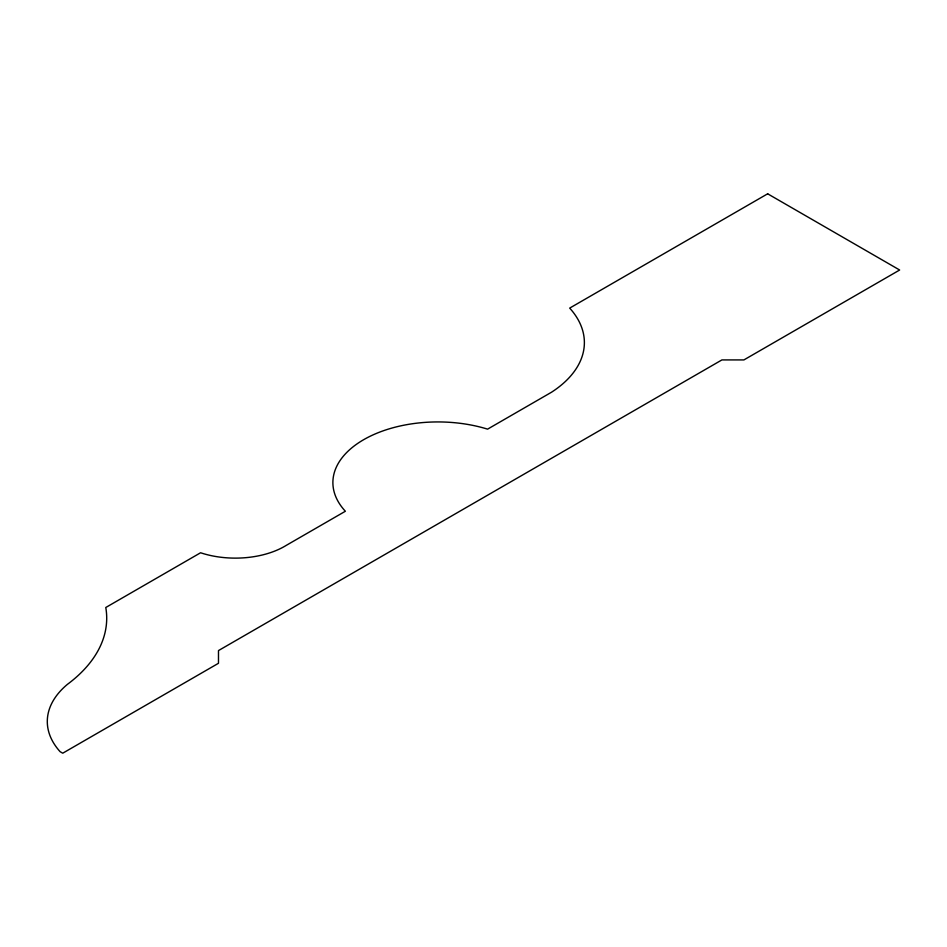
<?xml version="1.0" encoding="UTF-8"?>
<svg xmlns="http://www.w3.org/2000/svg" width="947" height="947" viewBox="0 0 947 947"><rect width="100%" height="100%" fill="white"/><g stroke="black" fill="none" stroke-linecap="round" stroke-linejoin="round"><path stroke-width="1.42" d="M767.662 193.804L569.692 308.106A128.839 74.387 0 0 1 551.403 392.295L487.587 429.145A105.034 60.644 0 0 0 363.648 439.692A105.034 60.644 0 0 0 345.371 511.25L286.254 545.377A69.723 40.248 0 0 1 200.586 552.764L105.78 607.501A186.618 107.745 0 0 1 67.45 684.326A112.989 65.236 0 0 0 60.111 751.681L62.739 753.196L218.485 663.279L218.485 650.577L721.91 359.919L743.904 359.919L899.65 270.013L767.662 193.804"/></g></svg>
